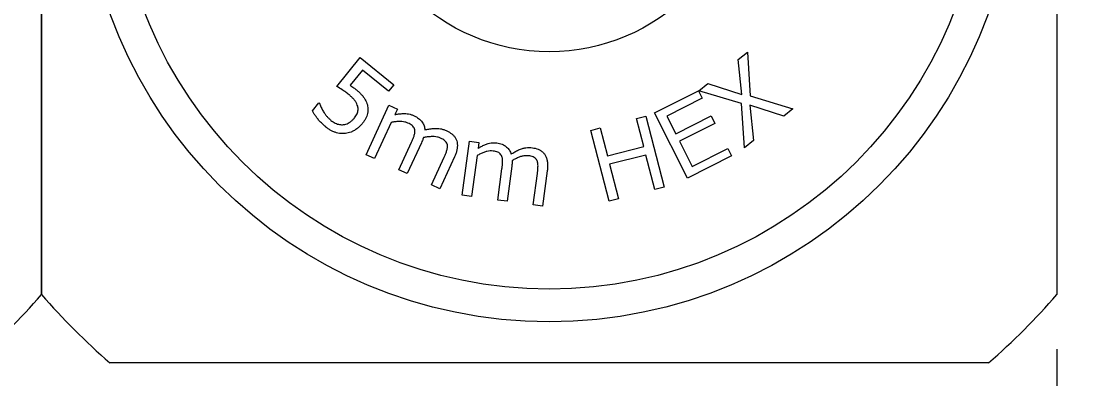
# Model space of a CAD drawing. Header units: millimetres. Extents: x 2 to 278, y 1 to 215.
# Drawn here: x 175.42 to 199.91, y 160.76 to 169.09 of the extents above; entities that cross this region are included whole.
import ezdxf

# ---------------------------------------------------------------- set-up
doc = ezdxf.new("R2010")
doc.units = ezdxf.units.MM
doc.styles.add('SLDTEXTSTYLE0', font='TXT', dxfattribs={"width": 0.75})
doc.dimstyles.new('SLDDIMSTYLE0', dxfattribs={"dimtxt": 2.116667, "dimasz": 3.175, "dimexe": 0, "dimexo": 0.0625, "dimgap": 0.529167, "dimtad": 0, "dimtih": 1, "dimtoh": 1, "dimdec": 1, "dimlfac": 0.666667, "dimrnd": 1e-09, "dimzin": 12, "dimdsep": 46, "dimtxsty": 'SLDTEXTSTYLE0', "dimsah": 1, "dimcen": 0.09, "dimadec": 0, "dimazin": 3, "dimtfac": 1, "dimtdec": 1, "dimtofl": 0, "dimtmove": 0, "dimatfit": 3, "dimfxl": 1, "dimfrac": 2, "dimtolj": 1, "dimtzin": 12, "dimarcsym": 0})

# ---------------------------------------------------------------- blocks, each defined once
blk = doc.blocks.new('_D_7')
at = {"color": 8, "linetype": 'Continuous', "lineweight": 18}
for p, q in [((152.274, 161.457), (152.274, 149.362)), ((199.518, 161.457), (199.518, 149.362)), ((152.274, 151.14), (168.524, 151.14)), ((172.017, 151.14), (171.373, 151.14)), ((171.373, 151.14), (171.373, 147.776)), ((179.774, 151.14), (180.418, 151.14)), ((180.418, 151.14), (180.418, 147.776)), ((199.518, 151.14), (183.267, 151.14)), ((171.373, 147.776), (172.017, 147.776)), ((180.418, 147.776), (179.774, 147.776))]:
    blk.add_line(p, q, dxfattribs=at)
for points in [[(152.274, 151.14), (155.449, 150.632), (155.449, 151.648)], [(199.518, 151.14), (196.343, 151.648), (196.343, 150.632)]]:
    blk.add_solid(points, dxfattribs=at)
at = {"color": 8, "linetype": 'Continuous', "lineweight": 18, "char_height": 2.1167, "attachment_point": 1, "style": 'SLDTEXTSTYLE0'}
for s, insert in [('31.5mm', (170.514, 154.297)), ('1.24in', (172.017, 150.505))]:
    blk.add_mtext(s, dxfattribs=dict(at, insert=insert))
blk = doc.blocks.new('_D_8')
at = {"color": 8, "linetype": 'Continuous', "lineweight": 18}
for p, q in [((200.788, 184.762), (211.296, 184.762)), ((209.518, 184.762), (209.518, 176.636)), ((205.639, 172.843), (204.995, 172.843)), ((204.995, 172.843), (204.995, 169.48)), ((213.396, 172.843), (214.04, 172.843)), ((214.04, 172.843), (214.04, 169.48)), ((204.995, 169.48), (205.639, 169.48)), ((214.04, 169.48), (213.396, 169.48)), ((209.518, 161.14), (209.518, 169.051)), ((200.788, 161.14), (211.296, 161.14))]:
    blk.add_line(p, q, dxfattribs=at)
for points in [[(209.518, 184.762), (209.01, 181.587), (210.026, 181.587)], [(209.518, 161.14), (210.026, 164.315), (209.01, 164.315)]]:
    blk.add_solid(points, dxfattribs=at)
at = {"color": 8, "linetype": 'Continuous', "lineweight": 18, "char_height": 2.1167, "attachment_point": 1, "style": 'SLDTEXTSTYLE0'}
for s, insert in [('15.7mm', (204.136, 176.001)), ('0.62in', (205.639, 172.209))]:
    blk.add_mtext(s, dxfattribs=dict(at, insert=insert))

msp = doc.modelspace()

# ---------------------------------------------------------------- linework, layer by layer
at = {"color": 7, "linetype": 'Continuous', "lineweight": 18}
for p, q in [((192.104, 168.2), (192.316, 168.37)), ((192.316, 168.37), (192.383, 167.349)), ((182.765, 167.573), (183.311, 168.246)), ((183.311, 168.246), (184.093, 167.611)), ((192.189, 167.385), (192.104, 168.2)), ((183.362, 167.953), (183.074, 167.598)), ((183.969, 167.459), (183.362, 167.953)), ((184.093, 167.611), (183.969, 167.459)), ((191.187, 167.466), (191.399, 167.636)), ((191.399, 167.636), (192.189, 167.385)), ((190.159, 166.956), (191.179, 167.471)), ((191.179, 167.471), (191.266, 167.298)), ((192.18, 167.174), (191.187, 167.466)), ((192.383, 167.349), (193.376, 167.046)), ((182.197, 167.007), (182.347, 167.192)), ((182.347, 167.192), (182.359, 167.182)), ((183.447, 165.982), (183.978, 167.133)), ((183.978, 167.133), (184.174, 167.042)), ((191.266, 167.298), (190.442, 166.881)), ((192.248, 166.142), (192.18, 167.174)), ((192.374, 167.138), (192.459, 166.312)), ((193.166, 166.878), (192.374, 167.138)), ((184.174, 167.042), (184.115, 166.914)), ((189.738, 166.822), (189.955, 166.877)), ((189.905, 166.171), (189.738, 166.822)), ((189.955, 166.877), (190.379, 165.228)), ((190.926, 165.437), (190.159, 166.956)), ((190.442, 166.881), (190.65, 166.468)), ((190.65, 166.468), (191.475, 166.885)), ((191.475, 166.885), (191.563, 166.712)), ((193.376, 167.046), (193.166, 166.878)), ((184.031, 166.733), (183.642, 165.892)), ((188.675, 166.549), (188.892, 166.605)), ((188.892, 166.605), (189.059, 165.954)), ((191.563, 166.712), (190.738, 166.295)), ((189.098, 164.899), (188.675, 166.549)), ((184.207, 165.631), (184.503, 166.272)), ((184.735, 166.262), (184.402, 165.541)), ((185.684, 165.039), (185.854, 166.297)), ((185.854, 166.297), (186.072, 166.268)), ((186.072, 166.268), (186.053, 166.128)), ((189.059, 165.954), (189.905, 166.171)), ((190.738, 166.295), (191.034, 165.709)), ((191.034, 165.709), (191.859, 166.126)), ((191.859, 166.126), (191.946, 165.952)), ((192.459, 166.312), (192.248, 166.142)), ((183.642, 165.892), (183.447, 165.982)), ((184.966, 165.281), (185.262, 165.921)), ((185.503, 165.931), (185.161, 165.19)), ((186.03, 165.962), (185.901, 165.009)), ((189.955, 165.975), (189.109, 165.758)), ((190.161, 165.172), (189.955, 165.975)), ((191.946, 165.952), (190.926, 165.437)), ((184.402, 165.541), (184.207, 165.631)), ((186.509, 164.927), (186.607, 165.653)), ((186.837, 165.714), (186.726, 164.898)), ((187.662, 165.609), (187.551, 164.786)), ((189.109, 165.758), (189.315, 164.955)), ((187.334, 164.815), (187.432, 165.542)), ((185.161, 165.19), (184.966, 165.281)), ((190.379, 165.228), (190.161, 165.172)), ((185.901, 165.009), (185.684, 165.039)), ((186.726, 164.898), (186.509, 164.927)), ((189.315, 164.955), (189.098, 164.899)), ((187.551, 164.786), (187.334, 164.815))]:
    msp.add_line(p, q, dxfattribs=at)
for radius in [10.858, 10.096, 4.572]:
    msp.add_circle((187.707, 172.951), radius, dxfattribs=at)
for centre, start, end in [((164.085, 172.951), 310.8786, 319.1214), ((187.707, 172.951), 220.8786, 229.1214), ((187.707, 172.951), 310.8786, 319.1214)]:
    msp.add_arc(centre, 15.621, start, end, dxfattribs=at)
for points, knots in [([(175.896, 183.174), (175.896, 182.995), (175.896, 182.636), (175.896, 182.091), (175.896, 181.541), (175.896, 181.03), (175.896, 180.56), (175.896, 180.132), (175.896, 179.7), (175.896, 179.264), (175.896, 178.823), (175.896, 178.377), (175.896, 177.928), (175.896, 177.501), (175.896, 177.097), (175.896, 176.715), (175.896, 176.33), (175.896, 175.943), (175.896, 175.547), (175.896, 175.143), (175.896, 174.731), (175.896, 174.316), (175.896, 173.9), (175.896, 173.479), (175.896, 173.053), (175.896, 172.622), (175.896, 172.191), (175.896, 171.762), (175.896, 171.335), (175.896, 170.912), (175.896, 170.493), (175.896, 170.076), (175.896, 169.66), (175.896, 169.247), (175.896, 168.839), (175.896, 168.436), (175.896, 168.032), (175.896, 167.623), (175.896, 167.21), (175.896, 166.8), (175.896, 166.37), (175.896, 165.921), (175.896, 165.453), (175.896, 164.99), (175.896, 164.479), (175.896, 163.922), (175.896, 163.321), (175.896, 162.925), (175.896, 162.727)], [0, 0, 0, 0, 0.02898, 0.057961, 0.086972, 0.115983, 0.137863, 0.159746, 0.181628, 0.203506, 0.225468, 0.247429, 0.269258, 0.291086, 0.309171, 0.327266, 0.345363, 0.363455, 0.381537, 0.400407, 0.419292, 0.438181, 0.457064, 0.475931, 0.495379, 0.514845, 0.534319, 0.553787, 0.573236, 0.592518, 0.61181, 0.631104, 0.650389, 0.669861, 0.689333, 0.708404, 0.727474, 0.74777, 0.768071, 0.788373, 0.80867, 0.832531, 0.856397, 0.880263, 0.904126, 0.936083, 0.968042, 1, 1, 1, 1]), ([(175.896, 162.727), (175.896, 162.924), (175.896, 163.318), (175.896, 163.917), (175.896, 164.473), (175.896, 164.984), (175.896, 165.449), (175.896, 165.919), (175.896, 166.363), (175.896, 166.781), (175.896, 167.172), (175.896, 167.566), (175.896, 167.964), (175.896, 168.366), (175.896, 168.772), (175.896, 169.18), (175.896, 169.596), (175.896, 170.022), (175.896, 170.456), (175.896, 170.894), (175.896, 171.325), (175.896, 171.749), (175.896, 172.165), (175.896, 172.583), (175.896, 173.001), (175.896, 173.423), (175.896, 173.848), (175.896, 174.277), (175.896, 174.705), (175.896, 175.13), (175.896, 175.538), (175.896, 175.929), (175.896, 176.302), (175.896, 176.673), (175.896, 177.041), (175.896, 177.438), (175.896, 177.863), (175.896, 178.312), (175.896, 178.754), (175.896, 179.196), (175.896, 179.643), (175.896, 180.094), (175.896, 180.541), (175.896, 181.024), (175.896, 181.54), (175.896, 182.09), (175.896, 182.635), (175.896, 182.994), (175.896, 183.174)], [0, 0, 0, 0, 0.031829, 0.06366, 0.095488, 0.119447, 0.14341, 0.167372, 0.19133, 0.210692, 0.230057, 0.249422, 0.268782, 0.288235, 0.307687, 0.326987, 0.346287, 0.366402, 0.386528, 0.406652, 0.426764, 0.445625, 0.464504, 0.483387, 0.502265, 0.521125, 0.54058, 0.560051, 0.57953, 0.599005, 0.618463, 0.635885, 0.653315, 0.67075, 0.688183, 0.705607, 0.727595, 0.749583, 0.771116, 0.79265, 0.815489, 0.838332, 0.861177, 0.884017, 0.912996, 0.941974, 0.970987, 1, 1, 1, 1]), ([(199.518, 183.174), (199.518, 182.995), (199.518, 182.636), (199.518, 182.091), (199.518, 181.541), (199.518, 181.03), (199.518, 180.56), (199.518, 180.132), (199.518, 179.7), (199.518, 179.264), (199.518, 178.823), (199.518, 178.377), (199.518, 177.928), (199.518, 177.501), (199.518, 177.097), (199.518, 176.715), (199.518, 176.33), (199.518, 175.943), (199.518, 175.547), (199.518, 175.143), (199.518, 174.731), (199.518, 174.316), (199.518, 173.9), (199.518, 173.479), (199.518, 173.053), (199.518, 172.622), (199.518, 172.191), (199.518, 171.762), (199.518, 171.335), (199.518, 170.912), (199.518, 170.493), (199.518, 170.076), (199.518, 169.66), (199.518, 169.247), (199.518, 168.839), (199.518, 168.436), (199.518, 168.032), (199.518, 167.623), (199.518, 167.21), (199.518, 166.8), (199.518, 166.37), (199.518, 165.921), (199.518, 165.453), (199.518, 164.99), (199.518, 164.479), (199.518, 163.922), (199.518, 163.321), (199.518, 162.925), (199.518, 162.727)], [0, 0, 0, 0, 0.02898, 0.057961, 0.086972, 0.115983, 0.137863, 0.159746, 0.181628, 0.203506, 0.225468, 0.247429, 0.269258, 0.291086, 0.309171, 0.327266, 0.345363, 0.363455, 0.381537, 0.400407, 0.419292, 0.438181, 0.457064, 0.475931, 0.495379, 0.514845, 0.534319, 0.553787, 0.573236, 0.592518, 0.61181, 0.631104, 0.650389, 0.669861, 0.689333, 0.708404, 0.727474, 0.74777, 0.768071, 0.788373, 0.80867, 0.832531, 0.856397, 0.880263, 0.904126, 0.936083, 0.968042, 1, 1, 1, 1]), ([(183.05, 167.377), (183.025, 167.397), (182.974, 167.437), (182.878, 167.502), (182.808, 167.546), (182.765, 167.573)], [0, 0, 0, 0, 0.280006, 0.560013, 1, 1, 1, 1]), ([(183.074, 167.598), (183.102, 167.579), (183.152, 167.544), (183.2, 167.507), (183.221, 167.49)], [0, 0, 0, 0, 0.560019, 1, 1, 1, 1]), ([(183.252, 167.108), (183.246, 167.128), (183.234, 167.169), (183.2, 167.224), (183.158, 167.277), (183.108, 167.328), (183.07, 167.361), (183.05, 167.377)], [0, 0, 0, 0, 0.1865164, 0.373159, 0.5598596, 0.7799296, 1, 1, 1, 1]), ([(183.221, 167.49), (183.242, 167.473), (183.284, 167.438), (183.342, 167.38), (183.391, 167.322), (183.428, 167.263), (183.457, 167.205), (183.469, 167.164), (183.476, 167.144)], [0, 0, 0, 0, 0.186683, 0.373373, 0.560006, 0.706677, 0.853339, 1, 1, 1, 1]), ([(182.359, 167.182), (182.37, 167.153), (182.392, 167.097), (182.435, 167.016), (182.479, 166.944), (182.527, 166.882), (182.575, 166.829), (182.611, 166.798), (182.629, 166.782)], [0, 0, 0, 0, 0.186649, 0.373315, 0.559975, 0.706639, 0.853338, 1, 1, 1, 1]), ([(183.179, 166.841), (183.19, 166.855), (183.212, 166.883), (183.237, 166.931), (183.254, 166.978), (183.261, 167.024), (183.261, 167.067), (183.255, 167.094), (183.252, 167.108)], [0, 0, 0, 0, 0.186707, 0.373397, 0.559974, 0.70671, 0.853301, 1, 1, 1, 1]), ([(183.476, 167.144), (183.48, 167.122), (183.49, 167.078), (183.49, 167.011), (183.482, 166.944), (183.462, 166.879), (183.433, 166.816), (183.396, 166.756), (183.368, 166.719), (183.353, 166.701)], [0, 0, 0, 0, 0.139944, 0.280004, 0.419932, 0.559955, 0.706615, 0.853296, 1, 1, 1, 1]), ([(182.507, 166.629), (182.484, 166.649), (182.437, 166.689), (182.373, 166.754), (182.317, 166.82), (182.271, 166.883), (182.231, 166.943), (182.208, 166.986), (182.197, 167.007)], [0, 0, 0, 0, 0.186655, 0.37334, 0.559991, 0.706666, 0.853343, 1, 1, 1, 1]), ([(182.92, 166.682), (182.94, 166.685), (182.978, 166.692), (183.032, 166.714), (183.084, 166.747), (183.134, 166.789), (183.164, 166.823), (183.179, 166.841)], [0, 0, 0, 0, 0.186577, 0.373243, 0.559928, 0.779954, 1, 1, 1, 1]), ([(184.115, 166.914), (184.143, 166.92), (184.199, 166.931), (184.284, 166.94), (184.364, 166.94), (184.437, 166.931), (184.503, 166.914), (184.544, 166.897), (184.565, 166.888)], [0, 0, 0, 0, 0.186679, 0.373361, 0.559998, 0.706651, 0.853336, 1, 1, 1, 1]), ([(184.565, 166.888), (184.583, 166.879), (184.62, 166.861), (184.67, 166.827), (184.716, 166.787), (184.752, 166.743), (184.778, 166.698), (184.797, 166.654), (184.809, 166.607), (184.811, 166.576), (184.812, 166.56)], [0, 0, 0, 0, 0.140014, 0.28, 0.41998, 0.559973, 0.669964, 0.779995, 0.889982, 1, 1, 1, 1]), ([(182.965, 166.476), (182.942, 166.474), (182.895, 166.471), (182.826, 166.478), (182.758, 166.492), (182.691, 166.515), (182.627, 166.547), (182.564, 166.585), (182.526, 166.615), (182.507, 166.629)], [0, 0, 0, 0, 0.139972, 0.280012, 0.419963, 0.559988, 0.706632, 0.853318, 1, 1, 1, 1]), ([(182.629, 166.782), (182.645, 166.77), (182.676, 166.746), (182.728, 166.718), (182.778, 166.696), (182.828, 166.684), (182.874, 166.679), (182.905, 166.681), (182.92, 166.682)], [0, 0, 0, 0, 0.18665, 0.373336, 0.560015, 0.70658, 0.853347, 1, 1, 1, 1]), ([(183.353, 166.701), (183.334, 166.679), (183.297, 166.636), (183.23, 166.582), (183.162, 166.539), (183.096, 166.508), (183.032, 166.486), (182.987, 166.479), (182.965, 166.476)], [0, 0, 0, 0, 0.186642, 0.373313, 0.55996, 0.706626, 0.853347, 1, 1, 1, 1]), ([(184.421, 166.718), (184.398, 166.727), (184.352, 166.745), (184.278, 166.756), (184.199, 166.755), (184.116, 166.748), (184.059, 166.738), (184.031, 166.733)], [0, 0, 0, 0, 0.186514, 0.373157, 0.559902, 0.779959, 1, 1, 1, 1]), ([(184.582, 166.538), (184.579, 166.554), (184.574, 166.585), (184.551, 166.627), (184.515, 166.663), (184.471, 166.693), (184.437, 166.709), (184.421, 166.718)], [0, 0, 0, 0, 0.186437, 0.372942, 0.559607, 0.779732, 1, 1, 1, 1]), ([(184.812, 166.56), (184.844, 166.567), (184.908, 166.581), (185.005, 166.593), (185.096, 166.596), (185.179, 166.586), (185.254, 166.567), (185.301, 166.547), (185.325, 166.537)], [0, 0, 0, 0, 0.186696, 0.373388, 0.560013, 0.706648, 0.85334, 1, 1, 1, 1]), ([(184.503, 166.272), (184.513, 166.296), (184.534, 166.344), (184.558, 166.405), (184.573, 166.457), (184.582, 166.497), (184.582, 166.524), (184.582, 166.538)], [0, 0, 0, 0, 0.280037, 0.560071, 0.706759, 0.853388, 1, 1, 1, 1]), ([(184.78, 166.38), (184.773, 166.358), (184.759, 166.318), (184.742, 166.279), (184.735, 166.262)], [0, 0, 0, 0, 0.56003, 1, 1, 1, 1]), ([(185.18, 166.367), (185.157, 166.376), (185.109, 166.395), (185.034, 166.405), (184.953, 166.404), (184.868, 166.396), (184.81, 166.386), (184.78, 166.38)], [0, 0, 0, 0, 0.186548, 0.373161, 0.559894, 0.779953, 1, 1, 1, 1]), ([(185.341, 166.186), (185.338, 166.202), (185.334, 166.233), (185.31, 166.275), (185.275, 166.312), (185.23, 166.342), (185.197, 166.358), (185.18, 166.367)], [0, 0, 0, 0, 0.186486, 0.37308, 0.559625, 0.779774, 1, 1, 1, 1]), ([(185.325, 166.537), (185.345, 166.527), (185.385, 166.507), (185.44, 166.468), (185.49, 166.423), (185.53, 166.367), (185.557, 166.305), (185.57, 166.234), (185.57, 166.159), (185.558, 166.08), (185.535, 166.004), (185.514, 165.955), (185.503, 165.931)], [0, 0, 0, 0, 0.093382, 0.186728, 0.280044, 0.373369, 0.46662, 0.559942, 0.669893, 0.779903, 0.889949, 1, 1, 1, 1]), ([(185.262, 165.921), (185.273, 165.945), (185.294, 165.993), (185.317, 166.054), (185.332, 166.105), (185.341, 166.145), (185.341, 166.172), (185.341, 166.186)], [0, 0, 0, 0, 0.280042, 0.560079, 0.706752, 0.853439, 1, 1, 1, 1]), ([(186.053, 166.128), (186.077, 166.144), (186.127, 166.174), (186.205, 166.212), (186.281, 166.241), (186.354, 166.257), (186.423, 166.262), (186.469, 166.258), (186.491, 166.255)], [0, 0, 0, 0, 0.186682, 0.373375, 0.560034, 0.706643, 0.85335, 1, 1, 1, 1]), ([(186.491, 166.255), (186.512, 166.252), (186.553, 166.245), (186.612, 166.226), (186.668, 166.198), (186.714, 166.163), (186.752, 166.124), (186.781, 166.085), (186.804, 166.041), (186.814, 166.01), (186.82, 165.995)], [0, 0, 0, 0, 0.140009, 0.280004, 0.419968, 0.559931, 0.669956, 0.779975, 0.889975, 1, 1, 1, 1]), ([(186.82, 165.995), (186.847, 166.012), (186.903, 166.048), (186.992, 166.093), (187.077, 166.127), (187.161, 166.145), (187.238, 166.152), (187.29, 166.147), (187.316, 166.144)], [0, 0, 0, 0, 0.186701, 0.373408, 0.560031, 0.706642, 0.853367, 1, 1, 1, 1]), ([(187.316, 166.144), (187.338, 166.14), (187.383, 166.133), (187.448, 166.112), (187.509, 166.082), (187.563, 166.039), (187.606, 165.986), (187.638, 165.921), (187.66, 165.848), (187.67, 165.769), (187.671, 165.688), (187.665, 165.635), (187.662, 165.609)], [0, 0, 0, 0, 0.093363, 0.186748, 0.280046, 0.373343, 0.466611, 0.559934, 0.669886, 0.779901, 0.889941, 1, 1, 1, 1]), ([(186.403, 166.068), (186.379, 166.07), (186.33, 166.074), (186.256, 166.061), (186.182, 166.036), (186.106, 166.004), (186.056, 165.976), (186.03, 165.962)], [0, 0, 0, 0, 0.186485, 0.373125, 0.559884, 0.779957, 1, 1, 1, 1]), ([(186.607, 165.941), (186.6, 165.955), (186.587, 165.984), (186.553, 166.019), (186.509, 166.044), (186.458, 166.059), (186.422, 166.065), (186.403, 166.068)], [0, 0, 0, 0, 0.186509, 0.373006, 0.559593, 0.779783, 1, 1, 1, 1]), ([(186.607, 165.653), (186.611, 165.68), (186.617, 165.734), (186.621, 165.802), (186.622, 165.857), (186.618, 165.9), (186.611, 165.927), (186.607, 165.941)], [0, 0, 0, 0, 0.280039, 0.560071, 0.706737, 0.853435, 1, 1, 1, 1]), ([(186.846, 165.846), (186.845, 165.821), (186.844, 165.777), (186.839, 165.734), (186.837, 165.714)], [0, 0, 0, 0, 0.560006, 1, 1, 1, 1]), ([(187.228, 165.957), (187.203, 165.959), (187.152, 165.963), (187.077, 165.949), (187.002, 165.923), (186.924, 165.889), (186.872, 165.86), (186.846, 165.846)], [0, 0, 0, 0, 0.186523, 0.373158, 0.559851, 0.779915, 1, 1, 1, 1]), ([(187.431, 165.828), (187.425, 165.843), (187.411, 165.872), (187.378, 165.906), (187.334, 165.932), (187.283, 165.948), (187.246, 165.954), (187.228, 165.957)], [0, 0, 0, 0, 0.1865, 0.3730451, 0.5596802, 0.7797243, 1, 1, 1, 1]), ([(187.432, 165.542), (187.435, 165.569), (187.442, 165.622), (187.446, 165.69), (187.446, 165.745), (187.443, 165.788), (187.435, 165.815), (187.431, 165.828)], [0, 0, 0, 0, 0.280038, 0.560074, 0.706739, 0.853462, 1, 1, 1, 1]), ([(197.93, 161.14), (197.782, 161.14), (197.487, 161.14), (197.039, 161.14), (196.588, 161.14), (196.133, 161.14), (195.673, 161.14), (195.208, 161.14), (194.738, 161.14), (194.262, 161.14), (193.779, 161.14), (193.3, 161.14), (192.827, 161.14), (192.359, 161.14), (191.93, 161.14), (191.541, 161.14), (191.194, 161.14), (190.836, 161.14), (190.467, 161.14), (190.088, 161.14), (189.706, 161.14), (189.313, 161.14), (188.907, 161.14), (188.489, 161.14), (188.069, 161.14), (187.65, 161.14), (187.237, 161.14), (186.83, 161.14), (186.43, 161.14), (186.032, 161.14), (185.679, 161.14), (185.37, 161.14), (185.055, 161.14), (184.693, 161.14), (184.285, 161.14), (183.88, 161.14), (183.484, 161.14), (183.098, 161.14), (182.721, 161.14), (182.345, 161.14), (181.971, 161.14), (181.599, 161.14), (181.176, 161.14), (180.704, 161.14), (180.186, 161.14), (179.657, 161.14), (179.117, 161.14), (178.567, 161.14), (178.022, 161.14), (177.663, 161.14), (177.483, 161.14)], [0, 0, 0, 0, 0.023862, 0.047751, 0.071641, 0.09553, 0.119479, 0.143431, 0.167383, 0.19133, 0.215523, 0.239715, 0.262342, 0.284972, 0.307597, 0.323957, 0.340319, 0.356678, 0.374197, 0.391722, 0.409247, 0.426764, 0.445699, 0.464652, 0.48361, 0.502562, 0.521496, 0.53962, 0.557754, 0.575889, 0.594014, 0.606239, 0.618464, 0.637526, 0.656597, 0.675669, 0.694734, 0.712936, 0.73114, 0.749343, 0.767791, 0.786241, 0.80469, 0.831131, 0.857575, 0.884017, 0.912991, 0.941987, 0.970984, 1, 1, 1, 1])]:
    msp.add_open_spline(points, degree=3, knots=knots, dxfattribs=at)

# ---------------------------------------------------------------- dimensions: what is measured, and where the dimension line sits
at = {"color": 8, "linetype": 'Continuous', "lineweight": 18}
dim = msp.add_linear_dim(base=(209.518, 161.14), p1=(197.93, 184.762), p2=(197.93, 161.14), angle=90, dimstyle='SLDDIMSTYLE0', dxfattribs=at)
dim.commit()
dim.dimension.update_dxf_attribs({"geometry": '_D_8', "text_midpoint": (209.518, 172.843), "dimtype": 160})
dim = msp.add_linear_dim(base=(199.518, 151.14), p1=(152.274, 162.727), p2=(199.518, 162.727), dimstyle='SLDDIMSTYLE0', dxfattribs=at)
dim.commit()
dim.dimension.update_dxf_attribs({"geometry": '_D_7', "text_midpoint": (175.896, 151.14), "dimtype": 160})

doc.saveas('drawing.dxf')
